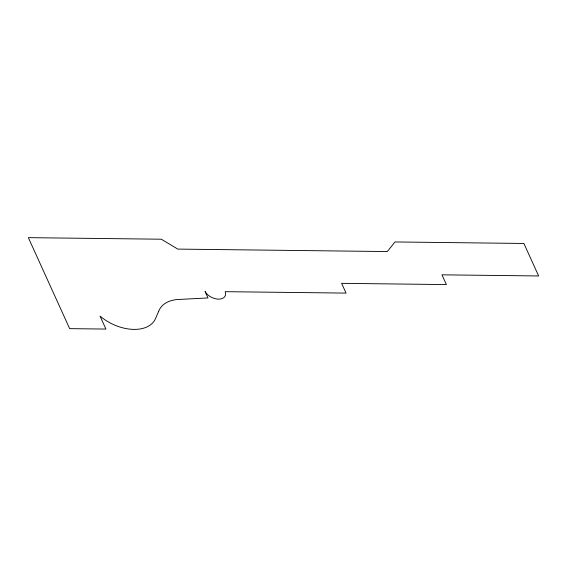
<?xml version="1.0" encoding="UTF-8"?>
<svg xmlns="http://www.w3.org/2000/svg" width="567" height="567" viewBox="0 0 567 567"><rect width="100%" height="100%" fill="white"/><g stroke="black" fill="none" stroke-linecap="round" stroke-linejoin="round"><path stroke-width="0.85" d="M158.682 311.304L155.422 318.753A36.798 23.006 25.9 0 1 100.019 316.067L105.916 329.066L69.656 328.64L28.35 237.651L161.304 239.21L177.811 249.097L387.311 251.557L394.972 241.953L523.894 243.463L538.65 275.959L441.955 274.825L446.385 284.577L341.632 283.344L346.061 293.096L225.191 291.679A11.439 7.151 25.9 0 1 218.564 299.149A11.439 7.151 25.9 0 1 205.048 291.438L208.004 297.944L176.932 299.553A38.386 23.998 25.9 0 0 158.682 311.304"/></g></svg>
